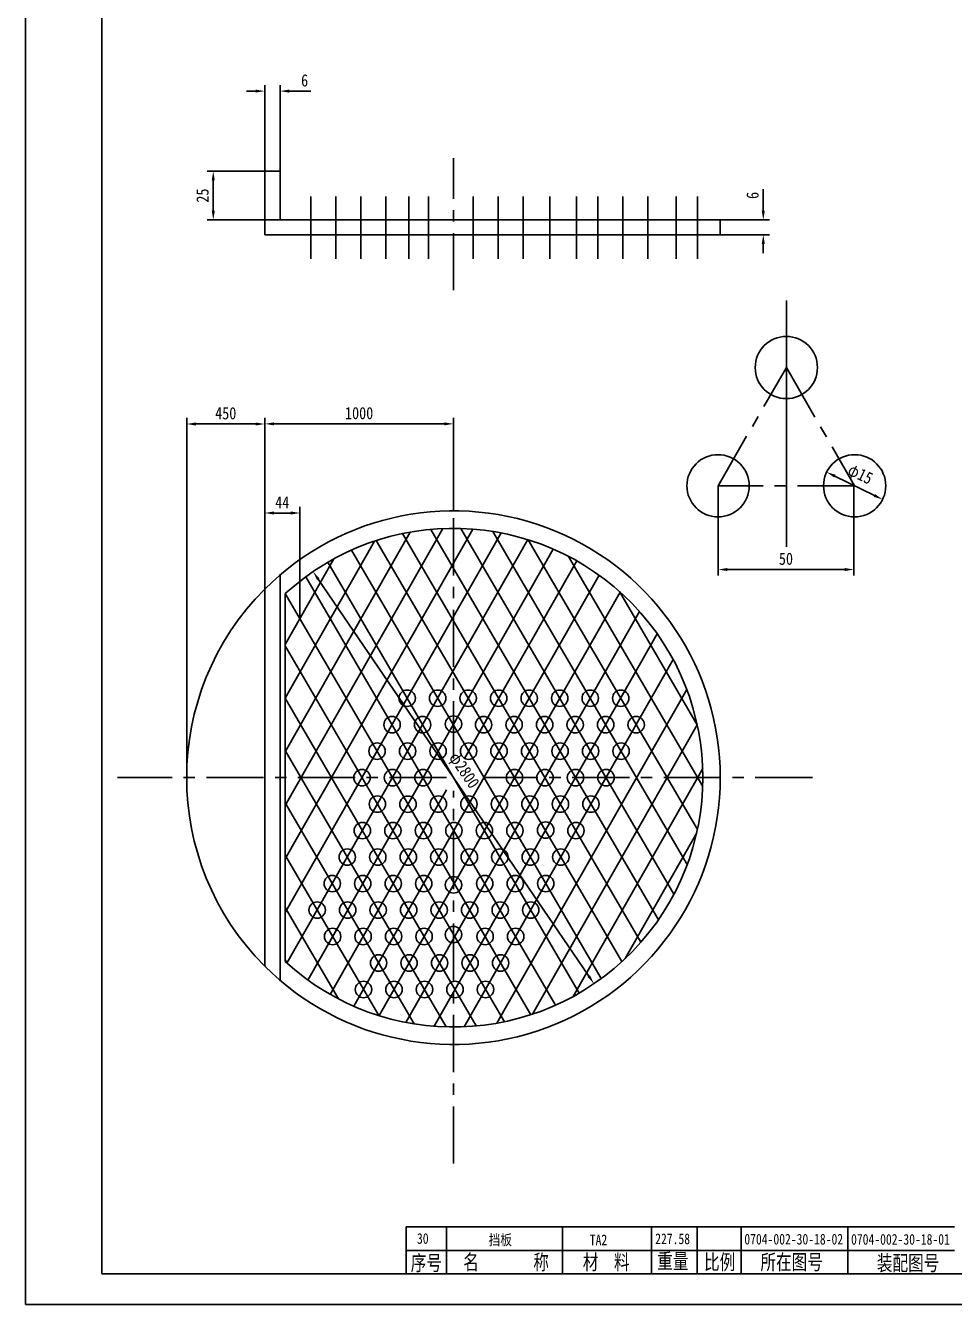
# Model space of a CAD drawing. Extents: x -1842 to -222, y 42 to 883.
# Drawn here: x -816.2 to -511.7, y 41.7 to 460.9 of the extents above; entities that cross this region are included whole.
import ezdxf

# ---------------------------------------------------------------- set-up
doc = ezdxf.new("R2010")
doc.units = 0
doc.header["$LTSCALE"] = 15
doc.header["$MEASUREMENT"] = 0
doc.linetypes.add('CENTER', pattern=[2, 1.25, -0.25, 0.25, -0.25])
doc.layers.get('0').update_dxf_attribs({"linetype": 'CONTINUOUS'})
doc.layers.get('DEFPOINTS').update_dxf_attribs({"linetype": 'CONTINUOUS'})
for name, color, linetype in [('1', 1, 'CONTINUOUS'), ('2', 3, 'CONTINUOUS'), ('7', 2, 'CONTINUOUS'), ('8', 7, 'CONTINUOUS'), ('LAYER4', 6, 'CONTINUOUS')]:
    doc.layers.add(name, color=color, linetype=linetype)
doc.styles.add('HZFS', font='SIMFANG.TTF', dxfattribs={"width": 0.85, "height": 7.5})
doc.dimstyles.new('STANDARD_WS', dxfattribs={"dimtxt": 6, "dimasz": 3, "dimexe": 2, "dimexo": 0, "dimgap": 1.5, "dimtad": 1, "dimzin": 0, "dimdsep": 46, "dimtxsty": 'HZFS', "dimcen": 0, "dimclrd": 4, "dimclre": 4, "dimclrt": 3, "dimadec": 0, "dimazin": 0, "dimtfac": 1, "dimtofl": 0, "dimtmove": 0, "dimatfit": 0, "dimfxl": 0, "dimtolj": 1, "dimtzin": 0, "dimarcsym": 0})

# ---------------------------------------------------------------- blocks, each defined once
blk = doc.blocks.new('*D25')
at = {"layer": '1', "color": 4, "lineweight": -2}
blk.add_line((-550.89, 313.23), (-537.94, 306.9), dxfattribs=at)
at = {"layer": '1', "color": 4}
for points in [[(-550.67, 313.68), (-551.11, 312.78), (-553.58, 314.55)], [(-537.72, 307.35), (-538.16, 306.45), (-535.25, 305.58)]]:
    blk.add_solid(points, dxfattribs=at)
at = {"layer": 'DEFPOINTS', "color": 0}
for p in [(-553.58, 314.55), (-535.25, 305.58)]:
    blk.add_point(p, dxfattribs=at)
at = {"layer": '1', "color": 3, "insert": (-542.74, 313.48), "char_height": 4, "attachment_point": 5, "rotation": 333.9385, "style": 'HZFS'}
blk.add_mtext('\\A1;φ15', dxfattribs=at)
blk = doc.blocks.new('*D26')
at = {"layer": '1', "color": 4, "lineweight": -2}
for p, q in [((-589.19, 310.06), (-589.19, 280.62)), ((-544.66, 310.19), (-544.66, 280.62)), ((-586.19, 282.62), (-547.66, 282.62))]:
    blk.add_line(p, q, dxfattribs=at)
at = {"layer": '1', "color": 4}
for points in [[(-586.19, 283.12), (-586.19, 282.12), (-589.19, 282.62)], [(-547.66, 283.12), (-547.66, 282.12), (-544.66, 282.62)]]:
    blk.add_solid(points, dxfattribs=at)
at = {"layer": 'DEFPOINTS', "color": 0}
for p in [(-589.19, 310.06), (-544.66, 310.19), (-544.66, 282.62)]:
    blk.add_point(p, dxfattribs=at)
at = {"layer": '1', "color": 3, "insert": (-566.93, 286.12), "char_height": 4, "attachment_point": 5, "style": 'HZFS'}
blk.add_mtext('\\A1;50', dxfattribs=at)
blk = doc.blocks.new('*D27')
at = {"layer": '1', "color": 4, "lineweight": -2}
for p, q in [((-737.79, 276.22), (-737.79, 332.37)), ((-675.91, 301.86), (-675.91, 332.37)), ((-734.79, 330.37), (-678.91, 330.37))]:
    blk.add_line(p, q, dxfattribs=at)
at = {"layer": '1', "color": 4}
for points in [[(-734.79, 330.87), (-734.79, 329.87), (-737.79, 330.37)], [(-678.91, 330.87), (-678.91, 329.87), (-675.91, 330.37)]]:
    blk.add_solid(points, dxfattribs=at)
at = {"layer": 'DEFPOINTS', "color": 0}
for p in [(-675.91, 330.37), (-675.91, 301.86), (-737.79, 276.22)]:
    blk.add_point(p, dxfattribs=at)
at = {"layer": '1', "color": 3, "insert": (-706.85, 333.87), "char_height": 4, "attachment_point": 5, "style": 'HZFS'}
blk.add_mtext('\\A1;1000', dxfattribs=at)
blk = doc.blocks.new('*D28')
at = {"layer": '1', "color": 4, "lineweight": -2}
for p, q in [((-763.38, 214.39), (-763.38, 332.33)), ((-737.79, 276.22), (-737.79, 332.33)), ((-760.38, 330.33), (-740.79, 330.33))]:
    blk.add_line(p, q, dxfattribs=at)
at = {"layer": '1', "color": 4}
for points in [[(-760.38, 330.83), (-760.38, 329.83), (-763.38, 330.33)], [(-740.79, 330.83), (-740.79, 329.83), (-737.79, 330.33)]]:
    blk.add_solid(points, dxfattribs=at)
at = {"layer": 'DEFPOINTS', "color": 0}
for p in [(-737.79, 330.33), (-737.79, 276.22), (-763.38, 214.39)]:
    blk.add_point(p, dxfattribs=at)
at = {"layer": '1', "color": 3, "insert": (-750.58, 333.83), "char_height": 4, "attachment_point": 5, "style": 'HZFS'}
blk.add_mtext('\\A1;450', dxfattribs=at)
blk = doc.blocks.new('*D29')
at = {"layer": '1', "color": 4, "lineweight": -2}
for p, q in [((-737.79, 276.22), (-737.79, 303.15)), ((-726.28, 266.47), (-726.28, 303.15)), ((-734.79, 301.15), (-729.28, 301.15))]:
    blk.add_line(p, q, dxfattribs=at)
at = {"layer": '1', "color": 4}
for points in [[(-734.79, 301.65), (-734.79, 300.65), (-737.79, 301.15)], [(-729.28, 301.65), (-729.28, 300.65), (-726.28, 301.15)]]:
    blk.add_solid(points, dxfattribs=at)
at = {"layer": 'DEFPOINTS', "color": 0}
for p in [(-726.28, 301.15), (-737.79, 276.22), (-726.28, 266.47)]:
    blk.add_point(p, dxfattribs=at)
at = {"layer": '1', "color": 3, "insert": (-732.04, 304.65), "char_height": 4, "attachment_point": 5, "style": 'HZFS'}
blk.add_mtext('\\A1;44', dxfattribs=at)
blk = doc.blocks.new('*D30')
at = {"layer": '1', "color": 4, "lineweight": -2}
for p, q in [((-737.79, 413.19), (-737.79, 441.45)), ((-732.76, 413.19), (-732.76, 441.45)), ((-740.79, 439.45), (-743.79, 439.45)), ((-729.76, 439.45), (-722.68, 439.45))]:
    blk.add_line(p, q, dxfattribs=at)
at = {"layer": '1', "color": 4}
for points in [[(-740.79, 439.95), (-740.79, 438.95), (-737.79, 439.45)], [(-729.76, 439.95), (-729.76, 438.95), (-732.76, 439.45)]]:
    blk.add_solid(points, dxfattribs=at)
at = {"layer": 'DEFPOINTS', "color": 0}
for p in [(-732.76, 439.45), (-737.79, 413.19), (-732.76, 413.19)]:
    blk.add_point(p, dxfattribs=at)
at = {"layer": '1', "color": 3, "insert": (-724.72, 442.95), "char_height": 4, "attachment_point": 5, "style": 'HZFS'}
blk.add_mtext('\\A1;6', dxfattribs=at)
blk = doc.blocks.new('*D31')
at = {"layer": '1', "color": 4, "lineweight": -2}
for p, q in [((-737.79, 413.19), (-756.67, 413.19)), ((-754.67, 410.19), (-754.67, 400.21)), ((-732.76, 397.21), (-756.67, 397.21))]:
    blk.add_line(p, q, dxfattribs=at)
at = {"layer": '1', "color": 4}
for points in [[(-755.17, 410.19), (-754.17, 410.19), (-754.67, 413.19)], [(-755.17, 400.21), (-754.17, 400.21), (-754.67, 397.21)]]:
    blk.add_solid(points, dxfattribs=at)
at = {"layer": 'DEFPOINTS', "color": 0}
for p in [(-737.79, 413.19), (-754.67, 397.21), (-732.76, 397.21)]:
    blk.add_point(p, dxfattribs=at)
at = {"layer": '1', "color": 3, "insert": (-758.17, 405.2), "char_height": 4, "attachment_point": 5, "rotation": 90, "style": 'HZFS'}
blk.add_mtext('\\A1;25', dxfattribs=at)
blk = doc.blocks.new('*D46')
at = {"layer": '1', "color": 4, "lineweight": -2}
for p, q in [((-574.36, 400.21), (-574.36, 407.29)), ((-588.45, 397.21), (-572.36, 397.21)), ((-588.45, 392.36), (-572.36, 392.36)), ((-574.36, 389.36), (-574.36, 386.36))]:
    blk.add_line(p, q, dxfattribs=at)
at = {"layer": '1', "color": 4}
for points in [[(-574.86, 400.21), (-573.86, 400.21), (-574.36, 397.21)], [(-574.86, 389.36), (-573.86, 389.36), (-574.36, 392.36)]]:
    blk.add_solid(points, dxfattribs=at)
at = {"layer": 'DEFPOINTS', "color": 0}
for p in [(-588.45, 397.21), (-574.36, 397.21), (-588.45, 392.36)]:
    blk.add_point(p, dxfattribs=at)
at = {"layer": '1', "color": 3, "insert": (-577.86, 405.25), "char_height": 4, "attachment_point": 5, "rotation": 90, "style": 'HZFS'}
blk.add_mtext('\\A1;6', dxfattribs=at)

msp = doc.modelspace()

# ---------------------------------------------------------------- linework, layer by layer
for p, q in [((-737.787, 413.187), (-732.759, 413.187)), ((-737.787, 413.187), (-737.787, 392.358)), ((-732.759, 413.187), (-732.759, 397.213)), ((-732.759, 397.213), (-588.448, 397.213)), ((-588.448, 392.358), (-588.448, 397.213)), ((-737.787, 392.358), (-588.448, 392.358)), ((-732.759, 280.869), (-732.759, 147.919)), ((-737.787, 152.572), (-737.787, 276.216))]:
    msp.add_line(p, q)
for centre, radius in [((-566.802, 348.842), 10.204), ((-589.189, 310.065), 10.204), ((-544.414, 310.065), 10.204), ((-691.099, 240.434), 2.687), ((-681.099, 240.434), 2.687), ((-671.099, 240.434), 2.687), ((-661.099, 240.434), 2.687), ((-651.099, 240.434), 2.687), ((-641.099, 240.434), 2.687), ((-631.099, 240.434), 2.687), ((-621.099, 240.434), 2.687), ((-696.037, 231.754), 2.687), ((-686.037, 231.754), 2.687), ((-675.914, 231.97), 2.687), ((-666.037, 231.754), 2.687), ((-656.037, 231.754), 2.687), ((-646.037, 231.754), 2.687), ((-636.037, 231.754), 2.687), ((-626.037, 231.754), 2.687), ((-616.037, 231.754), 2.687), ((-700.975, 223.074), 2.687), ((-690.975, 223.074), 2.687), ((-680.975, 223.074), 2.687), ((-670.975, 223.074), 2.687), ((-660.989, 223.097), 2.687), ((-650.975, 223.074), 2.687), ((-640.975, 223.074), 2.687), ((-630.975, 223.074), 2.687), ((-620.975, 223.074), 2.687), ((-705.914, 214.394), 2.687), ((-695.914, 214.394), 2.687), ((-685.914, 214.394), 2.687), ((-655.914, 214.394), 2.687), ((-645.914, 214.394), 2.687), ((-635.914, 214.394), 2.687), ((-625.914, 214.394), 2.687), ((-700.852, 205.714), 2.687), ((-690.839, 205.691), 2.687), ((-680.852, 205.714), 2.687), ((-670.852, 205.714), 2.687), ((-660.852, 205.714), 2.687), ((-650.852, 205.714), 2.687), ((-640.852, 205.714), 2.687), ((-630.852, 205.714), 2.687), ((-705.791, 197.034), 2.687), ((-695.791, 197.034), 2.687), ((-685.791, 197.034), 2.687), ((-675.791, 197.034), 2.687), ((-665.791, 197.034), 2.687), ((-655.791, 197.034), 2.687), ((-645.696, 197.201), 2.687), ((-635.791, 197.034), 2.687), ((-710.729, 188.354), 2.687), ((-700.729, 188.354), 2.687), ((-690.729, 188.354), 2.687), ((-680.729, 188.354), 2.687), ((-670.729, 188.354), 2.687), ((-660.729, 188.354), 2.687), ((-650.729, 188.354), 2.687), ((-640.729, 188.354), 2.687), ((-715.668, 179.674), 2.687), ((-705.668, 179.674), 2.687), ((-695.668, 179.674), 2.687), ((-685.668, 179.674), 2.687), ((-675.914, 179.241), 2.687), ((-665.668, 179.674), 2.687), ((-655.668, 179.674), 2.687), ((-645.668, 179.674), 2.687), ((-720.606, 170.994), 2.687), ((-710.606, 170.994), 2.687), ((-700.606, 170.994), 2.687), ((-690.606, 170.994), 2.687), ((-680.606, 170.994), 2.687), ((-670.606, 170.994), 2.687), ((-660.606, 170.994), 2.687), ((-650.606, 170.994), 2.687), ((-715.544, 162.314), 2.687), ((-705.544, 162.314), 2.687), ((-695.544, 162.314), 2.687), ((-685.544, 162.314), 2.687), ((-675.914, 162.948), 2.687), ((-665.544, 162.314), 2.687), ((-655.544, 162.314), 2.687), ((-700.483, 153.634), 2.687), ((-690.483, 153.634), 2.687), ((-680.483, 153.634), 2.687), ((-670.483, 153.634), 2.687), ((-660.483, 153.634), 2.687), ((-705.421, 144.954), 2.687), ((-695.421, 144.954), 2.687), ((-685.421, 144.954), 2.687), ((-675.421, 144.954), 2.687), ((-665.421, 144.954), 2.687)]:
    msp.add_circle(centre, radius)
msp.add_arc((-675.914, 214.394), 87.466, 224.97652, 135.02348)
at = {"layer": '1', "color": 3, "linetype": 'CENTER'}
for p, q in [((-675.914, 374.163), (-675.914, 417.457)), ((-675.914, 220.691), (-675.914, 324.44)), ((-678.179, 214.394), (-786.05, 214.394)), ((-558.25, 214.394), (-666.091, 214.394)), ((-675.914, 87.88), (-675.914, 210.065))]:
    msp.add_line(p, q, dxfattribs=at)
at = {"layer": '1', "color": 1}
for p, q in [((-722.636, 404.886), (-722.636, 384.459)), ((-714.459, 404.886), (-714.459, 384.459)), ((-706.282, 404.886), (-706.282, 384.459)), ((-698.104, 404.886), (-698.104, 384.459)), ((-690.511, 404.886), (-690.511, 384.459)), ((-684.086, 404.886), (-684.086, 384.459)), ((-669.483, 404.886), (-669.483, 384.459)), ((-661.306, 404.886), (-661.306, 384.459)), ((-653.129, 404.886), (-653.129, 384.459)), ((-644.367, 404.886), (-644.367, 384.459)), ((-635.606, 404.886), (-635.606, 384.459)), ((-628.596, 404.886), (-628.596, 384.459)), ((-620.419, 404.886), (-620.419, 384.459)), ((-612.242, 404.886), (-612.242, 384.459)), ((-602.896, 404.886), (-602.896, 384.459)), ((-595.887, 404.886), (-595.887, 384.459)), ((-566.802, 370.838), (-566.802, 290.109)), ((-679.451, 296.059), (-731.085, 205.305)), ((-669.549, 295.887), (-731.085, 187.728)), ((-690.115, 294.892), (-731.085, 222.881)), ((-660.267, 294.624), (-731.085, 170.152)), ((-692.579, 294.419), (-614.474, 160.479)), ((-683.381, 295.794), (-608.747, 167.807)), ((-673.561, 296.102), (-603.643, 176.202)), ((-662.98, 295.106), (-599.299, 185.901)), ((-701.801, 291.928), (-731.085, 240.457)), ((-651.526, 292.412), (-730.521, 153.568)), ((-643.276, 289.337), (-723.661, 148.048)), ((-701.236, 292.114), (-620.743, 154.08)), ((-651.383, 292.368), (-595.971, 197.343)), ((-715.1, 286.131), (-731.085, 258.034)), ((-709.398, 288.963), (-627.505, 148.528)), ((-635.492, 285.441), (-672.331, 220.691)), ((-638.205, 286.918), (-594.224, 211.496)), ((-717.091, 285.007), (-634.737, 143.781)), ((-724.322, 280.26), (-642.43, 139.825)), ((-628.166, 280.74), (-708.552, 139.451)), ((-731.085, 274.708), (-650.592, 136.673)), ((-731.085, 274.708), (-731.085, 154.08)), ((-621.307, 275.22), (-700.302, 136.375)), ((-621.467, 275.363), (-596.037, 231.754)), ((-614.94, 268.835), (-691.56, 134.164)), ((-609.112, 261.502), (-682.279, 132.901)), ((-731.085, 257.559), (-659.249, 134.369)), ((-603.905, 253.077), (-672.377, 132.729)), ((-599.46, 243.315), (-661.713, 133.895)), ((-731.085, 240.411), (-668.447, 132.994)), ((-596.037, 231.754), (-650.027, 136.86)), ((-731.085, 223.262), (-678.267, 132.686)), ((-594.226, 217.36), (-636.728, 142.657)), ((-678.179, 210.413), (-716.336, 143.347)), ((-731.085, 206.113), (-688.848, 133.682)), ((-596.195, 196.324), (-619.651, 155.097)), ((-731.085, 188.965), (-700.445, 136.42)), ((-731.085, 171.816), (-713.623, 141.87)), ((-731.085, 154.667), (-730.361, 153.425))]:
    msp.add_line(p, q, dxfattribs=at)
at = {"layer": '1', "color": 4}
msp.add_line((-720.261, 279.46), (-631.567, 149.328), dxfattribs=at)
at = {"layer": '1', "color": 7}
msp.add_line((-816.196, 41.709), (-379.277, 41.709), dxfattribs=at)
at = {"layer": '1', "color": 3, "linetype": 'CENTER'}
msp.add_lwpolyline([(-566.802, 348.842), (-544.414, 310.065), (-589.189, 310.065)], close=True, dxfattribs=at)
at = {"layer": '1', "color": 1}
for radius, start, end in [(81.742, 227.54982, 132.45018), (87.466, 135.02348, 224.97652)]:
    msp.add_arc((-675.914, 214.394), radius, start, end, dxfattribs=at)
at = {"layer": '1', "color": 4}
for points in [[(-719.848, 279.741), (-720.674, 279.178), (-721.95, 281.939)], [(-631.154, 149.61), (-631.98, 149.046), (-629.877, 146.849)]]:
    msp.add_solid(points, dxfattribs=at)
at = {"layer": '2'}
for p, q in [((-678.212, 51.709), (-678.212, 67.141)), ((-640.208, 51.727), (-640.208, 67.125)), ((-611.059, 51.727), (-611.059, 67.125)), ((-596.016, 51.727), (-596.016, 67.141)), ((-581.662, 67.141), (-581.662, 51.727)), ((-546.65, 51.727), (-546.65, 67.141)), ((-511.707, 59.404), (-691.487, 59.404))]:
    msp.add_line(p, q, dxfattribs=at)
msp.add_lwpolyline([(-816.196, 41.709), (-816.196, 882.709), (-222.196, 882.709), (-222.196, 41.709)], close=True, dxfattribs=at)
at = {"layer": '7', "color": 5}
msp.add_line((-788.277, 51.709), (-389.277, 51.709), dxfattribs=at)
msp.add_lwpolyline([(-791.196, 51.709), (-791.196, 872.709), (-232.196, 872.709), (-232.196, 51.709)], close=True, dxfattribs=at)
at = {"layer": '8', "color": 5}
for p, q in [((-511.707, 67.141), (-691.464, 67.141)), ((-691.464, 67.141), (-691.464, 51.709)), ((-511.696, 51.709), (-691.696, 51.709))]:
    msp.add_line(p, q, dxfattribs=at)

# ---------------------------------------------------------------- texts
at = {"layer": '1', "color": 3, "insert": (-672.772, 216.536), "char_height": 4, "attachment_point": 5, "rotation": 304.2771, "style": 'HZFS'}
msp.add_mtext('\\A1;φ2800', dxfattribs=at)
at = {"layer": '2', "style": 'HZFS', "width": 0.75}
for s, p in [('名       称', (-672.711, 53.066)), ('材  料', (-633.512, 53.106)), ('重量', (-609.118, 53.417)), ('比例', (-593.772, 53.106)), ('所在图号', (-575.28, 53.106)), ('序号', (-689.93, 52.815)), ('装配图号', (-537.114, 52.794))]:
    msp.add_text(s, height=5, dxfattribs=at).set_placement(p)
at = {"layer": 'LAYER4', "style": 'HZFS', "width": 0.8}
for s, p in [('30', (-687.889, 61.576)), ('挡板', (-664.388, 61.135)), ('TA2', (-631.239, 61.111)), ('227.58', (-609.795, 61.468)), ('0704-002-30-18-02', (-580.57, 61.354)), ('0704-002-30-18-01', (-545.582, 61.303))]:
    msp.add_text(s, height=3.5, dxfattribs=at).set_placement(p)

# ---------------------------------------------------------------- dimensions: what is measured, and where the dimension line sits
at = {"layer": '1', "color": 1}
for base, p1, p2, text, picture, middle in [((-732.759, 439.452), (-737.787, 413.187), (-732.759, 413.187), '6', '*D30', (-724.72, 442.952)), ((-737.787, 330.33), (-763.379, 214.394), (-737.787, 276.216), '450', '*D28', (-750.583, 333.83)), ((-675.914, 330.374), (-737.787, 276.216), (-675.914, 301.859), '1000', '*D27', (-706.85, 333.874)), ((-726.283, 301.15), (-737.787, 276.216), (-726.283, 266.474), '44', '*D29', (-732.035, 304.65)), ((-544.663, 282.621), (-589.189, 310.065), (-544.663, 310.187), '50', '*D26', (-566.926, 286.121))]:
    dim = msp.add_linear_dim(base=base, p1=p1, p2=p2, text=text, dimstyle='STANDARD_WS', dxfattribs=at)
    dim.commit()
    dim.dimension.update_dxf_attribs({"geometry": picture, "text_midpoint": middle})
for base, p1, p2, text, picture, middle in [((-754.673, 397.213), (-737.787, 413.187), (-732.759, 397.213), '25', '*D31', (-758.173, 405.2)), ((-574.356, 397.213), (-588.448, 392.358), (-588.448, 397.213), '6', '*D46', (-577.856, 405.251))]:
    dim = msp.add_linear_dim(base=base, p1=p1, p2=p2, angle=90, text=text, dimstyle='STANDARD_WS', dxfattribs=at)
    dim.commit()
    dim.dimension.update_dxf_attribs({"geometry": picture, "text_midpoint": middle})
dim = msp.add_diameter_dim_2p(p1=(-553.581, 314.548), p2=(-535.247, 305.582), text='φ15', dimstyle='STANDARD_WS', dxfattribs=at)
dim.commit()
dim.dimension.update_dxf_attribs({"geometry": '*D25', "text_midpoint": (-542.743, 313.481)})

doc.saveas('drawing.dxf')
